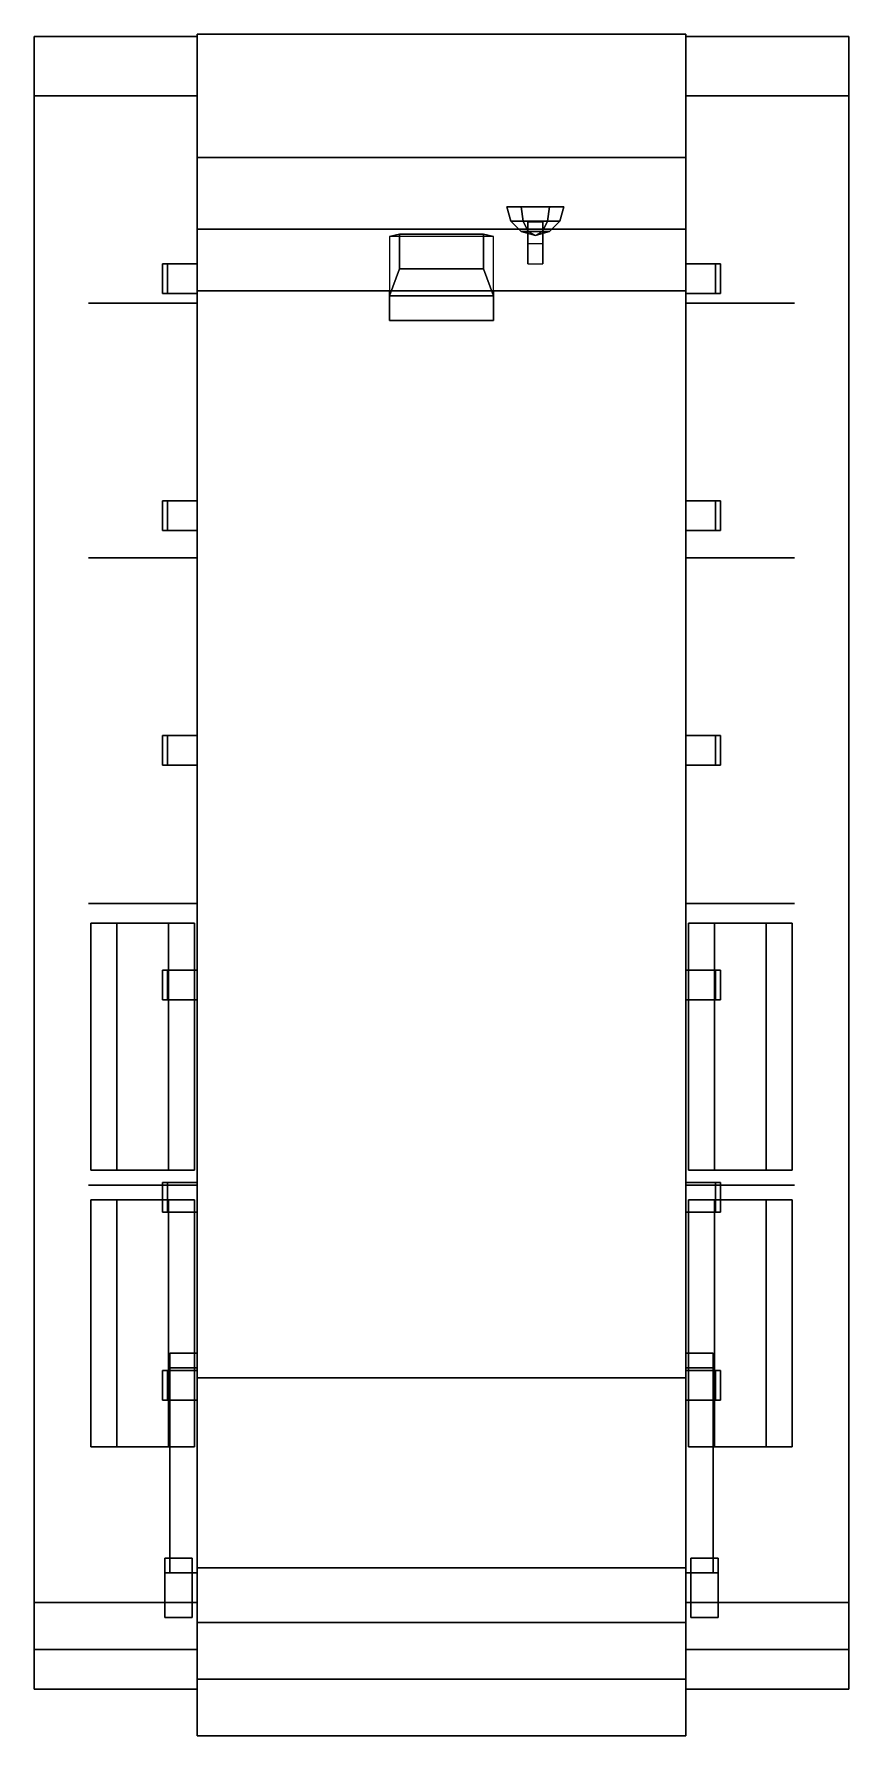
# Model space of a CAD drawing. Extents: x -1.65 to 1.65, y -3.72 to 3.17.
import ezdxf

# ---------------------------------------------------------------- set-up
doc = ezdxf.new("R2010")
doc.units = 0
doc.layers.get('0').update_dxf_attribs({"linetype": 'CONTINUOUS'})
doc.layers.add('MUDGUARD', color=4, linetype='CONTINUOUS')

msp = doc.modelspace()

# ---------------------------------------------------------------- linework, layer by layer
for points in [[(-0.99, 2.67, 0.41), (-0.99, -3.04, 0.41), (-0.99, -3.26, 0.99), (-0.99, 3.17, 0.99)], [(0.99, 3.17, 0.99), (0.99, 2.67, 0.41), (-0.99, 2.67, 0.41), (-0.99, 3.17, 0.99)], [(0.99, 2.38, 1.32), (0.99, 3.17, 0.99), (-0.99, 3.17, 0.99), (-0.99, 2.38, 1.32)], [(-0.99, 3.17, 0.99), (-0.99, -3.26, 0.99), (-0.99, -3.26, 1.32), (-0.99, 2.38, 1.32)], [(0.99, -3.26, 0.99), (0.99, -3.04, 0.41), (0.99, 2.67, 0.41), (0.99, 3.17, 0.99)], [(0.99, -3.26, 1.32), (0.99, -3.26, 0.99), (0.99, 3.17, 0.99), (0.99, 2.38, 1.32)], [(0.99, 2.67, 0.41), (0.99, -3.04, 0.41), (-0.99, -3.04, 0.41), (-0.99, 2.67, 0.41)], [(0.2804, 2.4125, 1.52), (0.265, 2.47, 1.52), (0.3225, 2.47, 1.4204), (0.3302, 2.4125, 1.4337)], [(0.3302, 2.4125, 1.6062), (0.3225, 2.47, 1.6196), (0.265, 2.47, 1.52), (0.2804, 2.4125, 1.52)], [(0.4375, 2.47, 1.6196), (0.495, 2.47, 1.52), (0.265, 2.47, 1.52), (0.3225, 2.47, 1.6196)], [(0.495, 2.47, 1.52), (0.4375, 2.47, 1.4204), (0.3225, 2.47, 1.4204), (0.265, 2.47, 1.52)], [(0.3225, 2.3704, 1.52), (0.2804, 2.4125, 1.52), (0.3302, 2.4125, 1.4337), (0.3512, 2.3704, 1.4702)], [(0.3512, 2.3704, 1.5698), (0.3302, 2.4125, 1.6062), (0.2804, 2.4125, 1.52), (0.3225, 2.3704, 1.52)], [(0.3302, 2.4125, 1.4337), (0.3225, 2.47, 1.4204), (0.4375, 2.47, 1.4204), (0.4298, 2.4125, 1.4337)], [(0.4298, 2.4125, 1.6062), (0.4375, 2.47, 1.6196), (0.3225, 2.47, 1.6196), (0.3302, 2.4125, 1.6062)], [(0.3512, 2.3704, 1.4702), (0.3302, 2.4125, 1.4337), (0.4298, 2.4125, 1.4337), (0.4087, 2.3704, 1.4702)], [(0.4087, 2.3704, 1.5698), (0.4298, 2.4125, 1.6062), (0.3302, 2.4125, 1.6062), (0.3512, 2.3704, 1.5698)], [(0.4375, 2.3704, 1.52), (0.4796, 2.4125, 1.52), (0.4298, 2.4125, 1.6062), (0.4087, 2.3704, 1.5698)], [(0.4087, 2.3704, 1.4702), (0.4298, 2.4125, 1.4337), (0.4796, 2.4125, 1.52), (0.4375, 2.3704, 1.52)], [(0.4298, 2.4125, 1.4337), (0.4375, 2.47, 1.4204), (0.495, 2.47, 1.52), (0.4796, 2.4125, 1.52)], [(0.4796, 2.4125, 1.52), (0.495, 2.47, 1.52), (0.4375, 2.47, 1.6196), (0.4298, 2.4125, 1.6062)], [(-0.99, -2.27, 1.32), (-0.99, -2.27, 1.66), (-0.99, 2.13, 1.66), (-0.99, 2.38, 1.32)], [(-0.99, 2.38, 1.32), (-0.99, 2.13, 1.66), (0.99, 2.13, 1.66), (0.99, 2.38, 1.32)], [(-0.17, 2.22, 1.62), (-0.17, 2.36, 1.4), (-0.21, 2.35, 1.36), (-0.21, 2.11, 1.68)], [(0.21, 2.35, 1.36), (-0.21, 2.35, 1.36), (-0.17, 2.36, 1.4), (0.17, 2.36, 1.4)], [(0.17, 2.36, 1.4), (-0.17, 2.36, 1.4), (-0.17, 2.22, 1.62), (0.17, 2.22, 1.62)], [(0.21, 2.11, 1.68), (0.21, 2.35, 1.36), (0.17, 2.36, 1.4), (0.17, 2.22, 1.62)], [(0.38, 2.355, 1.52), (0.3225, 2.3704, 1.52), (0.3512, 2.3704, 1.4702), (0.38, 2.355, 1.52)], [(0.38, 2.355, 1.52), (0.3512, 2.3704, 1.5698), (0.3225, 2.3704, 1.52), (0.38, 2.355, 1.52)], [(0.35, 2.41, 1.44), (0.35, 2.32, 1.4), (0.35, 2.24, 1.51), (0.35, 2.37, 1.47)], [(0.41, 2.41, 1.44), (0.41, 2.32, 1.4), (0.35, 2.32, 1.4), (0.35, 2.41, 1.44)], [(0.35, 2.37, 1.47), (0.35, 2.24, 1.51), (0.41, 2.24, 1.51), (0.41, 2.37, 1.47)], [(0.38, 2.355, 1.52), (0.3512, 2.3704, 1.4702), (0.4087, 2.3704, 1.4702), (0.38, 2.355, 1.52)], [(0.38, 2.355, 1.52), (0.4087, 2.3704, 1.5698), (0.3512, 2.3704, 1.5698), (0.38, 2.355, 1.52)], [(0.38, 2.355, 1.52), (0.4087, 2.3704, 1.4702), (0.4375, 2.3704, 1.52), (0.38, 2.355, 1.52)], [(0.38, 2.355, 1.52), (0.4375, 2.3704, 1.52), (0.4087, 2.3704, 1.5698), (0.38, 2.355, 1.52)], [(0.41, 2.24, 1.51), (0.41, 2.32, 1.4), (0.41, 2.41, 1.44), (0.41, 2.37, 1.47)], [(0.99, 2.13, 1.66), (0.99, -2.27, 1.66), (0.99, -2.27, 1.32), (0.99, 2.38, 1.32)], [(-0.99, 2.24, 0.7), (-0.99, 2.24, 0.52), (-1.13, 2.24, 0.52), (-1.11, 2.24, 0.7)], [(-1.11, 2.24, 0.7), (-1.13, 2.24, 0.52), (-1.13, 2.12, 0.52), (-1.11, 2.12, 0.7)], [(-1.13, 2.12, 0.52), (-1.13, 2.24, 0.52), (-0.99, 2.24, 0.52), (-0.99, 2.12, 0.52)], [(-0.99, 2.12, 0.7), (-0.99, 2.24, 0.7), (-1.11, 2.24, 0.7), (-1.11, 2.12, 0.7)], [(0.17, 2.22, 1.62), (-0.17, 2.22, 1.62), (-0.21, 2.11, 1.68), (0.21, 2.11, 1.68)], [(1.11, 2.24, 0.7), (1.13, 2.24, 0.52), (0.99, 2.24, 0.52), (0.99, 2.24, 0.7)], [(1.13, 2.24, 0.52), (1.13, 2.12, 0.52), (0.99, 2.12, 0.52), (0.99, 2.24, 0.52)], [(0.99, 2.24, 0.7), (0.99, 2.12, 0.7), (1.11, 2.12, 0.7), (1.11, 2.24, 0.7)], [(1.11, 2.12, 0.7), (1.13, 2.12, 0.52), (1.13, 2.24, 0.52), (1.11, 2.24, 0.7)], [(-1.11, 2.12, 0.7), (-1.13, 2.12, 0.52), (-0.99, 2.12, 0.52), (-0.99, 2.12, 0.7)], [(-0.99, 2.13, 1.66), (-0.99, -2.27, 1.66), (0.99, -2.27, 1.66), (0.99, 2.13, 1.66)], [(-0.21, 2.11, 1.68), (-0.21, 2.13, 1.66), (-0.21, 2.01, 1.66), (-0.21, 2.01, 1.68)], [(0.21, 2.13, 1.66), (-0.21, 2.13, 1.66), (-0.21, 2.11, 1.68), (0.21, 2.11, 1.68)], [(0.21, 2.11, 1.68), (-0.21, 2.11, 1.68), (-0.21, 2.01, 1.68), (0.21, 2.01, 1.68)], [(0.21, 2.01, 1.68), (0.21, 2.01, 1.66), (0.21, 2.13, 1.66), (0.21, 2.11, 1.68)], [(0.99, 2.12, 0.7), (0.99, 2.12, 0.52), (1.13, 2.12, 0.52), (1.11, 2.12, 0.7)], [(-0.21, 2.01, 1.68), (-0.21, 2.01, 1.66), (0.21, 2.01, 1.66), (0.21, 2.01, 1.68)], [(-1.11, 1.28, 0.7), (-1.13, 1.28, 0.52), (-1.13, 1.16, 0.52), (-1.11, 1.16, 0.7)], [(-0.99, 1.28, 0.7), (-0.99, 1.28, 0.52), (-1.13, 1.28, 0.52), (-1.11, 1.28, 0.7)], [(-1.13, 1.16, 0.52), (-1.13, 1.28, 0.52), (-0.99, 1.28, 0.52), (-0.99, 1.16, 0.52)], [(-0.99, 1.16, 0.7), (-0.99, 1.28, 0.7), (-1.11, 1.28, 0.7), (-1.11, 1.16, 0.7)], [(1.11, 1.28, 0.7), (1.13, 1.28, 0.52), (0.99, 1.28, 0.52), (0.99, 1.28, 0.7)], [(1.13, 1.28, 0.52), (1.13, 1.16, 0.52), (0.99, 1.16, 0.52), (0.99, 1.28, 0.52)], [(0.99, 1.28, 0.7), (0.99, 1.16, 0.7), (1.11, 1.16, 0.7), (1.11, 1.28, 0.7)], [(1.11, 1.16, 0.7), (1.13, 1.16, 0.52), (1.13, 1.28, 0.52), (1.11, 1.28, 0.7)], [(-1.11, 1.16, 0.7), (-1.13, 1.16, 0.52), (-0.99, 1.16, 0.52), (-0.99, 1.16, 0.7)], [(0.99, 1.16, 0.7), (0.99, 1.16, 0.52), (1.13, 1.16, 0.52), (1.11, 1.16, 0.7)], [(-1.13, 0.21, 0.52), (-1.13, 0.33, 0.52), (-0.99, 0.33, 0.52), (-0.99, 0.21, 0.52)], [(-1.11, 0.33, 0.7), (-1.13, 0.33, 0.52), (-1.13, 0.21, 0.52), (-1.11, 0.21, 0.7)], [(-0.99, 0.33, 0.7), (-0.99, 0.33, 0.52), (-1.13, 0.33, 0.52), (-1.11, 0.33, 0.7)], [(-0.99, 0.21, 0.7), (-0.99, 0.33, 0.7), (-1.11, 0.33, 0.7), (-1.11, 0.21, 0.7)], [(0.99, 0.33, 0.7), (0.99, 0.21, 0.7), (1.11, 0.21, 0.7), (1.11, 0.33, 0.7)], [(1.13, 0.33, 0.52), (1.13, 0.21, 0.52), (0.99, 0.21, 0.52), (0.99, 0.33, 0.52)], [(1.11, 0.33, 0.7), (1.13, 0.33, 0.52), (0.99, 0.33, 0.52), (0.99, 0.33, 0.7)], [(1.11, 0.21, 0.7), (1.13, 0.21, 0.52), (1.13, 0.33, 0.52), (1.11, 0.33, 0.7)], [(-1.11, 0.21, 0.7), (-1.13, 0.21, 0.52), (-0.99, 0.21, 0.52), (-0.99, 0.21, 0.7)], [(0.99, 0.21, 0.7), (0.99, 0.21, 0.52), (1.13, 0.21, 0.52), (1.11, 0.21, 0.7)], [(-1.42, -0.43, 1.54), (-1, -0.43, 1.54), (-1.105, -0.43, 1.3581), (-1.315, -0.43, 1.3581)], [(-1.42, -0.43, 1.54), (-1.315, -0.43, 1.3581), (-1.315, -1.43, 1.3581), (-1.42, -1.43, 1.54)], [(-1.315, -0.43, 1.7219), (-1.105, -0.43, 1.7219), (-1, -0.43, 1.54), (-1.42, -0.43, 1.54)], [(-1.315, -0.43, 1.7219), (-1.42, -0.43, 1.54), (-1.42, -1.43, 1.54), (-1.315, -1.43, 1.7219)], [(-1.105, -0.43, 1.7219), (-1.315, -0.43, 1.7219), (-1.315, -1.43, 1.7219), (-1.105, -1.43, 1.7219)], [(-1.105, -0.43, 1.3581), (-1, -0.43, 1.54), (-1, -1.43, 1.54), (-1.105, -1.43, 1.3581)], [(-1, -0.43, 1.54), (-1.105, -0.43, 1.7219), (-1.105, -1.43, 1.7219), (-1, -1.43, 1.54)], [(1.105, -0.43, 1.7219), (1, -0.43, 1.54), (1, -1.43, 1.54), (1.105, -1.43, 1.7219)], [(1, -0.43, 1.54), (1.105, -0.43, 1.3581), (1.105, -1.43, 1.3581), (1, -1.43, 1.54)], [(1, -0.43, 1.54), (1.42, -0.43, 1.54), (1.315, -0.43, 1.3581), (1.105, -0.43, 1.3581)], [(1.105, -0.43, 1.7219), (1.315, -0.43, 1.7219), (1.42, -0.43, 1.54), (1, -0.43, 1.54)], [(1.315, -0.43, 1.7219), (1.105, -0.43, 1.7219), (1.105, -1.43, 1.7219), (1.315, -1.43, 1.7219)], [(1.105, -0.43, 1.3581), (1.315, -0.43, 1.3581), (1.315, -1.43, 1.3581), (1.105, -1.43, 1.3581)], [(1.42, -0.43, 1.54), (1.315, -0.43, 1.7219), (1.315, -1.43, 1.7219), (1.42, -1.43, 1.54)], [(1.315, -0.43, 1.3581), (1.42, -0.43, 1.54), (1.42, -1.43, 1.54), (1.315, -1.43, 1.3581)], [(-0.99, -0.62, 0.7), (-0.99, -0.62, 0.52), (-1.13, -0.62, 0.52), (-1.11, -0.62, 0.7)], [(-1.11, -0.62, 0.7), (-1.13, -0.62, 0.52), (-1.13, -0.74, 0.52), (-1.11, -0.74, 0.7)], [(-1.13, -0.74, 0.52), (-1.13, -0.62, 0.52), (-0.99, -0.62, 0.52), (-0.99, -0.74, 0.52)], [(-0.99, -0.74, 0.7), (-0.99, -0.62, 0.7), (-1.11, -0.62, 0.7), (-1.11, -0.74, 0.7)], [(1.11, -0.62, 0.7), (1.13, -0.62, 0.52), (0.99, -0.62, 0.52), (0.99, -0.62, 0.7)], [(1.13, -0.62, 0.52), (1.13, -0.74, 0.52), (0.99, -0.74, 0.52), (0.99, -0.62, 0.52)], [(0.99, -0.62, 0.7), (0.99, -0.74, 0.7), (1.11, -0.74, 0.7), (1.11, -0.62, 0.7)], [(1.11, -0.74, 0.7), (1.13, -0.74, 0.52), (1.13, -0.62, 0.52), (1.11, -0.62, 0.7)], [(-1.11, -0.74, 0.7), (-1.13, -0.74, 0.52), (-0.99, -0.74, 0.52), (-0.99, -0.74, 0.7)], [(0.99, -0.74, 0.7), (0.99, -0.74, 0.52), (1.13, -0.74, 0.52), (1.11, -0.74, 0.7)], [(-1, -1.43, 1.54), (-1.42, -1.43, 1.54), (-1.315, -1.43, 1.3581), (-1.105, -1.43, 1.3581)], [(-1.105, -1.43, 1.7219), (-1.315, -1.43, 1.7219), (-1.42, -1.43, 1.54), (-1, -1.43, 1.54)], [(1.315, -1.43, 1.7219), (1.105, -1.43, 1.7219), (1, -1.43, 1.54), (1.42, -1.43, 1.54)], [(1.42, -1.43, 1.54), (1, -1.43, 1.54), (1.105, -1.43, 1.3581), (1.315, -1.43, 1.3581)], [(-1.11, -1.48, 0.7), (-1.13, -1.48, 0.52), (-1.13, -1.6, 0.52), (-1.11, -1.6, 0.7)], [(-0.99, -1.48, 0.7), (-0.99, -1.48, 0.52), (-1.13, -1.48, 0.52), (-1.11, -1.48, 0.7)], [(-1.13, -1.6, 0.52), (-1.13, -1.48, 0.52), (-0.99, -1.48, 0.52), (-0.99, -1.6, 0.52)], [(-0.99, -1.6, 0.7), (-0.99, -1.48, 0.7), (-1.11, -1.48, 0.7), (-1.11, -1.6, 0.7)], [(1.11, -1.48, 0.7), (1.13, -1.48, 0.52), (0.99, -1.48, 0.52), (0.99, -1.48, 0.7)], [(1.13, -1.48, 0.52), (1.13, -1.6, 0.52), (0.99, -1.6, 0.52), (0.99, -1.48, 0.52)], [(0.99, -1.48, 0.7), (0.99, -1.6, 0.7), (1.11, -1.6, 0.7), (1.11, -1.48, 0.7)], [(1.11, -1.6, 0.7), (1.13, -1.6, 0.52), (1.13, -1.48, 0.52), (1.11, -1.48, 0.7)], [(-1.42, -1.55, 1.54), (-1.315, -1.55, 1.3581), (-1.315, -2.55, 1.3581), (-1.42, -2.55, 1.54)], [(-1.42, -1.55, 1.54), (-1, -1.55, 1.54), (-1.105, -1.55, 1.3581), (-1.315, -1.55, 1.3581)], [(-1.315, -1.55, 1.7219), (-1.42, -1.55, 1.54), (-1.42, -2.55, 1.54), (-1.315, -2.55, 1.7219)], [(-1.315, -1.55, 1.7219), (-1.105, -1.55, 1.7219), (-1, -1.55, 1.54), (-1.42, -1.55, 1.54)], [(-1.105, -1.55, 1.7219), (-1.315, -1.55, 1.7219), (-1.315, -2.55, 1.7219), (-1.105, -2.55, 1.7219)], [(-1.105, -1.55, 1.3581), (-1, -1.55, 1.54), (-1, -2.55, 1.54), (-1.105, -2.55, 1.3581)], [(-1, -1.55, 1.54), (-1.105, -1.55, 1.7219), (-1.105, -2.55, 1.7219), (-1, -2.55, 1.54)], [(1.105, -1.55, 1.7219), (1.315, -1.55, 1.7219), (1.42, -1.55, 1.54), (1, -1.55, 1.54)], [(1.105, -1.55, 1.7219), (1, -1.55, 1.54), (1, -2.55, 1.54), (1.105, -2.55, 1.7219)], [(1, -1.55, 1.54), (1.42, -1.55, 1.54), (1.315, -1.55, 1.3581), (1.105, -1.55, 1.3581)], [(1, -1.55, 1.54), (1.105, -1.55, 1.3581), (1.105, -2.55, 1.3581), (1, -2.55, 1.54)], [(1.105, -1.55, 1.3581), (1.315, -1.55, 1.3581), (1.315, -2.55, 1.3581), (1.105, -2.55, 1.3581)], [(1.315, -1.55, 1.7219), (1.105, -1.55, 1.7219), (1.105, -2.55, 1.7219), (1.315, -2.55, 1.7219)], [(1.42, -1.55, 1.54), (1.315, -1.55, 1.7219), (1.315, -2.55, 1.7219), (1.42, -2.55, 1.54)], [(1.315, -1.55, 1.3581), (1.42, -1.55, 1.54), (1.42, -2.55, 1.54), (1.315, -2.55, 1.3581)], [(-1.11, -1.6, 0.7), (-1.13, -1.6, 0.52), (-0.99, -1.6, 0.52), (-0.99, -1.6, 0.7)], [(0.99, -1.6, 0.7), (0.99, -1.6, 0.52), (1.13, -1.6, 0.52), (1.11, -1.6, 0.7)], [(-0.99, -2.23, 1.07), (-0.99, -2.17, 0.85), (-1.1, -2.17, 0.85), (-1.1, -2.23, 1.07)], [(-1.1, -2.17, 0.85), (-1.1, -3.06, 0.73), (-1.1, -3.06, 0.81), (-1.1, -2.23, 1.07)], [(-0.99, -2.17, 0.85), (-0.99, -3.06, 0.73), (-1.1, -3.06, 0.73), (-1.1, -2.17, 0.85)], [(1.1, -2.23, 1.07), (1.1, -2.17, 0.85), (0.99, -2.17, 0.85), (0.99, -2.23, 1.07)], [(1.1, -2.17, 0.85), (1.1, -3.06, 0.73), (0.99, -3.06, 0.73), (0.99, -2.17, 0.85)], [(1.1, -3.06, 0.81), (1.1, -3.06, 0.73), (1.1, -2.17, 0.85), (1.1, -2.23, 1.07)], [(-0.99, -2.24, 0.7), (-0.99, -2.24, 0.52), (-1.13, -2.24, 0.52), (-1.11, -2.24, 0.7)], [(-1.11, -2.24, 0.7), (-1.13, -2.24, 0.52), (-1.13, -2.36, 0.52), (-1.11, -2.36, 0.7)], [(-1.13, -2.36, 0.52), (-1.13, -2.24, 0.52), (-0.99, -2.24, 0.52), (-0.99, -2.36, 0.52)], [(-0.99, -2.36, 0.7), (-0.99, -2.24, 0.7), (-1.11, -2.24, 0.7), (-1.11, -2.36, 0.7)], [(-1.1, -2.23, 1.07), (-1.1, -3.06, 0.81), (-0.99, -3.06, 0.81), (-0.99, -2.23, 1.07)], [(-0.99, -3.26, 1.32), (-0.99, -3.49, 1.47), (-0.99, -2.27, 1.66), (-0.99, -2.27, 1.32)], [(-0.99, -2.27, 1.66), (-0.99, -3.49, 1.47), (0.99, -3.49, 1.47), (0.99, -2.27, 1.66)], [(0.99, -2.23, 1.07), (0.99, -3.06, 0.81), (1.1, -3.06, 0.81), (1.1, -2.23, 1.07)], [(1.11, -2.24, 0.7), (1.13, -2.24, 0.52), (0.99, -2.24, 0.52), (0.99, -2.24, 0.7)], [(1.13, -2.24, 0.52), (1.13, -2.36, 0.52), (0.99, -2.36, 0.52), (0.99, -2.24, 0.52)], [(0.99, -2.24, 0.7), (0.99, -2.36, 0.7), (1.11, -2.36, 0.7), (1.11, -2.24, 0.7)], [(0.99, -2.27, 1.66), (0.99, -3.49, 1.47), (0.99, -3.26, 1.32), (0.99, -2.27, 1.32)], [(1.11, -2.36, 0.7), (1.13, -2.36, 0.52), (1.13, -2.24, 0.52), (1.11, -2.24, 0.7)], [(-1.11, -2.36, 0.7), (-1.13, -2.36, 0.52), (-0.99, -2.36, 0.52), (-0.99, -2.36, 0.7)], [(0.99, -2.36, 0.7), (0.99, -2.36, 0.52), (1.13, -2.36, 0.52), (1.11, -2.36, 0.7)], [(-1, -2.55, 1.54), (-1.42, -2.55, 1.54), (-1.315, -2.55, 1.3581), (-1.105, -2.55, 1.3581)], [(-1.105, -2.55, 1.7219), (-1.315, -2.55, 1.7219), (-1.42, -2.55, 1.54), (-1, -2.55, 1.54)], [(1.315, -2.55, 1.7219), (1.105, -2.55, 1.7219), (1, -2.55, 1.54), (1.42, -2.55, 1.54)], [(1.42, -2.55, 1.54), (1, -2.55, 1.54), (1.105, -2.55, 1.3581), (1.315, -2.55, 1.3581)], [(-1.01, -3.06, 0.8339), (-1.01, -3, 0.73), (-1.12, -3, 0.73), (-1.12, -3.06, 0.8339)], [(-1.01, -3, 0.73), (-1.01, -3.06, 0.6261), (-1.12, -3.06, 0.6261), (-1.12, -3, 0.73)], [(-1.12, -3.18, 0.8339), (-1.12, -3.06, 0.8339), (-1.12, -3, 0.73), (-1.12, -3.24, 0.73)], [(-1.12, -3.24, 0.73), (-1.12, -3, 0.73), (-1.12, -3.06, 0.6261), (-1.12, -3.18, 0.6261)], [(-1.01, -3.24, 0.73), (-1.01, -3, 0.73), (-1.01, -3.06, 0.8339), (-1.01, -3.18, 0.8339)], [(-1.01, -3.18, 0.6261), (-1.01, -3.06, 0.6261), (-1.01, -3, 0.73), (-1.01, -3.24, 0.73)], [(1.12, -3.06, 0.8339), (1.12, -3, 0.73), (1.01, -3, 0.73), (1.01, -3.06, 0.8339)], [(1.12, -3, 0.73), (1.12, -3.06, 0.6261), (1.01, -3.06, 0.6261), (1.01, -3, 0.73)], [(1.01, -3.18, 0.8339), (1.01, -3.06, 0.8339), (1.01, -3, 0.73), (1.01, -3.24, 0.73)], [(1.01, -3.24, 0.73), (1.01, -3, 0.73), (1.01, -3.06, 0.6261), (1.01, -3.18, 0.6261)], [(1.12, -3, 0.73), (1.12, -3.24, 0.73), (1.12, -3.18, 0.6261), (1.12, -3.06, 0.6261)], [(1.12, -3.06, 0.8339), (1.12, -3.18, 0.8339), (1.12, -3.24, 0.73), (1.12, -3, 0.73)], [(-1.01, -3.18, 0.8339), (-1.01, -3.06, 0.8339), (-1.12, -3.06, 0.8339), (-1.12, -3.18, 0.8339)], [(-1.01, -3.06, 0.6261), (-1.01, -3.18, 0.6261), (-1.12, -3.18, 0.6261), (-1.12, -3.06, 0.6261)], [(-1.1, -3.06, 0.81), (-1.1, -3.06, 0.73), (-0.99, -3.06, 0.73), (-0.99, -3.06, 0.81)], [(-0.99, -3.26, 0.99), (-0.99, -3.04, 0.41), (0.99, -3.04, 0.41), (0.99, -3.26, 0.99)], [(0.99, -3.06, 0.81), (0.99, -3.06, 0.73), (1.1, -3.06, 0.73), (1.1, -3.06, 0.81)], [(1.12, -3.18, 0.8339), (1.12, -3.06, 0.8339), (1.01, -3.06, 0.8339), (1.01, -3.18, 0.8339)], [(1.12, -3.06, 0.6261), (1.12, -3.18, 0.6261), (1.01, -3.18, 0.6261), (1.01, -3.06, 0.6261)], [(-1.01, -3.24, 0.73), (-1.01, -3.18, 0.8339), (-1.12, -3.18, 0.8339), (-1.12, -3.24, 0.73)], [(-1.01, -3.18, 0.6261), (-1.01, -3.24, 0.73), (-1.12, -3.24, 0.73), (-1.12, -3.18, 0.6261)], [(1.12, -3.24, 0.73), (1.12, -3.18, 0.8339), (1.01, -3.18, 0.8339), (1.01, -3.24, 0.73)], [(1.12, -3.18, 0.6261), (1.12, -3.24, 0.73), (1.01, -3.24, 0.73), (1.01, -3.18, 0.6261)], [(-0.99, -3.26, 0.99), (-0.99, -3.72, 1.15), (-0.99, -3.49, 1.47), (-0.99, -3.26, 1.32)], [(0.99, -3.26, 0.99), (0.99, -3.72, 1.15), (-0.99, -3.72, 1.15), (-0.99, -3.26, 0.99)], [(0.99, -3.49, 1.47), (0.99, -3.72, 1.15), (0.99, -3.26, 0.99), (0.99, -3.26, 1.32)], [(-0.99, -3.49, 1.47), (-0.99, -3.72, 1.15), (0.99, -3.72, 1.15), (0.99, -3.49, 1.47)]]:
    msp.add_3dface(points)
at = {"layer": 'MUDGUARD'}
for points in [[(-1.65, 3.16, 1.27), (-1.65, 2.92, 1.35), (-0.99, 2.92, 1.35), (-0.99, 3.16, 1.27)], [(-1.65, 2.92, 1.35), (-1.65, 3.16, 1.27), (-0.99, 3.16, 1.27), (-0.99, 2.92, 1.35)], [(-0.99, 2.92, 1.0944), (-0.99, 3.014, 1.0552), (-0.99, 3.16, 1.27), (-0.99, 2.92, 1.35)], [(-0.99, 3.014, 1.0552), (-0.99, 2.92, 1.0944), (-0.99, 2.92, 1.35), (-0.99, 3.16, 1.27)], [(0.99, 2.92, 1.35), (0.99, 3.16, 1.27), (1.65, 3.16, 1.27), (1.65, 2.92, 1.35)], [(0.99, 3.16, 1.27), (0.99, 2.92, 1.35), (1.65, 2.92, 1.35), (1.65, 3.16, 1.27)], [(0.99, 2.92, 1.0944), (0.99, 3.014, 1.0552), (0.99, 3.16, 1.27), (0.99, 2.92, 1.35)], [(0.99, 3.014, 1.0552), (0.99, 2.92, 1.0944), (0.99, 2.92, 1.35), (0.99, 3.16, 1.27)], [(-1.65, -3.18, 1.35), (-1.65, 2.92, 1.35), (-0.99, 2.92, 1.35), (-0.99, -3.18, 1.35)], [(-1.65, 2.92, 1.35), (-1.65, -3.18, 1.35), (-0.99, -3.18, 1.35), (-0.99, 2.92, 1.35)], [(-0.99, 2.38, 1.32), (-0.99, 2.92, 1.0944), (-0.99, 2.92, 1.35), (-0.99, 2.3579, 1.35)], [(-0.99, 2.92, 1.0944), (-0.99, 2.38, 1.32), (-0.99, 2.3579, 1.35), (-0.99, 2.92, 1.35)], [(0.99, 2.92, 1.35), (0.99, -3.18, 1.35), (1.65, -3.18, 1.35), (1.65, 2.92, 1.35)], [(0.99, -3.18, 1.35), (0.99, 2.92, 1.35), (1.65, 2.92, 1.35), (1.65, -3.18, 1.35)], [(0.99, 2.38, 1.32), (0.99, 2.92, 1.0944), (0.99, 2.92, 1.35), (0.99, 2.3579, 1.35)], [(0.99, 2.92, 1.0944), (0.99, 2.38, 1.32), (0.99, 2.3579, 1.35), (0.99, 2.92, 1.35)], [(-1.43, 2.08, 1.43), (-1.43, 2.08, 1.35), (-0.99, 2.08, 1.35), (-0.99, 2.08, 1.66)], [(-1.43, 2.08, 1.35), (-1.43, 2.08, 1.43), (-0.99, 2.08, 1.66), (-0.99, 2.08, 1.35)], [(1.43, 2.08, 1.35), (1.43, 2.08, 1.43), (0.99, 2.08, 1.66), (0.99, 2.08, 1.35)], [(1.43, 2.08, 1.43), (1.43, 2.08, 1.35), (0.99, 2.08, 1.35), (0.99, 2.08, 1.66)], [(-1.43, 1.05, 1.35), (-1.43, 1.05, 1.43), (-0.99, 1.05, 1.66), (-0.99, 1.05, 1.35)], [(-1.43, 1.05, 1.43), (-1.43, 1.05, 1.35), (-0.99, 1.05, 1.35), (-0.99, 1.05, 1.66)], [(1.43, 1.05, 1.43), (1.43, 1.05, 1.35), (0.99, 1.05, 1.35), (0.99, 1.05, 1.66)], [(1.43, 1.05, 1.35), (1.43, 1.05, 1.43), (0.99, 1.05, 1.66), (0.99, 1.05, 1.35)], [(-1.43, -0.35, 1.43), (-1.43, -0.35, 1.35), (-0.99, -0.35, 1.35), (-0.99, -0.35, 1.66)], [(-1.43, -0.35, 1.35), (-1.43, -0.35, 1.43), (-0.99, -0.35, 1.66), (-0.99, -0.35, 1.35)], [(1.43, -0.35, 1.43), (1.43, -0.35, 1.35), (0.99, -0.35, 1.35), (0.99, -0.35, 1.66)], [(1.43, -0.35, 1.35), (1.43, -0.35, 1.43), (0.99, -0.35, 1.66), (0.99, -0.35, 1.35)], [(-1.43, -1.49, 1.43), (-1.43, -1.49, 1.35), (-0.99, -1.49, 1.35), (-0.99, -1.49, 1.66)], [(-1.43, -1.49, 1.35), (-1.43, -1.49, 1.43), (-0.99, -1.49, 1.66), (-0.99, -1.49, 1.35)], [(1.43, -1.49, 1.35), (1.43, -1.49, 1.43), (0.99, -1.49, 1.66), (0.99, -1.49, 1.35)], [(1.43, -1.49, 1.43), (1.43, -1.49, 1.35), (0.99, -1.49, 1.35), (0.99, -1.49, 1.66)], [(-1.65, -3.37, 1.3), (-1.65, -3.18, 1.35), (-0.99, -3.18, 1.35), (-0.99, -3.37, 1.3)], [(-1.65, -3.18, 1.35), (-1.65, -3.37, 1.3), (-0.99, -3.37, 1.3), (-0.99, -3.18, 1.35)], [(0.99, -3.18, 1.35), (0.99, -3.37, 1.3), (1.65, -3.37, 1.3), (1.65, -3.18, 1.35)], [(0.99, -3.37, 1.3), (0.99, -3.18, 1.35), (1.65, -3.18, 1.35), (1.65, -3.37, 1.3)], [(-1.65, -3.37, 1.3), (-1.65, -3.53, 1.19), (-0.99, -3.53, 1.19), (-0.99, -3.37, 1.3)], [(-1.65, -3.53, 1.19), (-1.65, -3.37, 1.3), (-0.99, -3.37, 1.3), (-0.99, -3.53, 1.19)], [(0.99, -3.53, 1.19), (0.99, -3.37, 1.3), (1.65, -3.37, 1.3), (1.65, -3.53, 1.19)], [(0.99, -3.37, 1.3), (0.99, -3.53, 1.19), (1.65, -3.53, 1.19), (1.65, -3.37, 1.3)]]:
    msp.add_3dface(points, dxfattribs=at)

doc.saveas('drawing.dxf')
